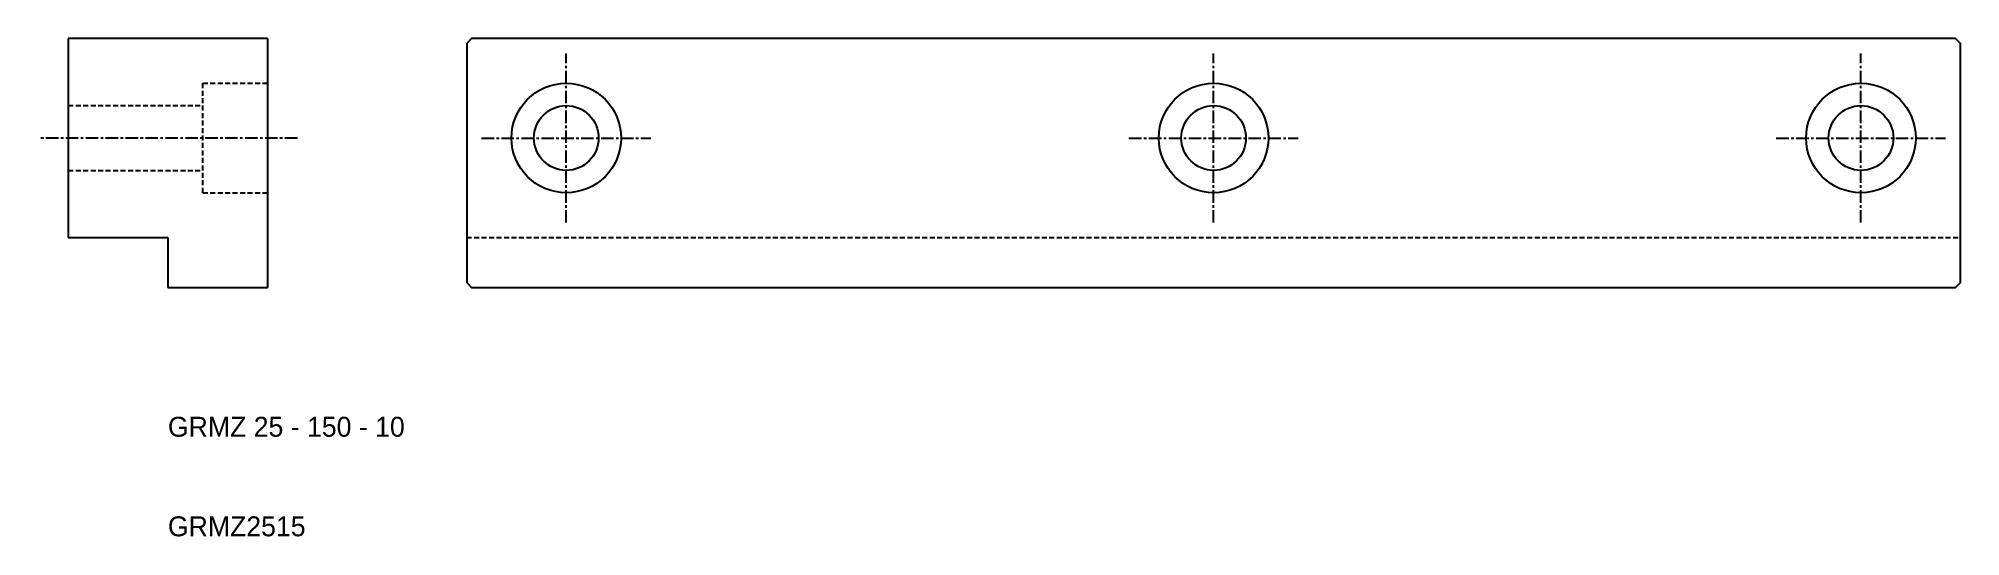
# Model space of a CAD drawing. Extents: x -3 to 190, y 10 to 60.
import ezdxf

# ---------------------------------------------------------------- set-up
doc = ezdxf.new("R2010")
doc.units = 0
doc.linetypes.add('CENTER', pattern=[2, 1.25, -0.25, 0.25, -0.25])
doc.linetypes.add('DASHED', pattern=[0.75, 0.5, -0.25])
doc.layers.get('0').update_dxf_attribs({"linetype": 'CONTINUOUS'})
doc.layers.add('CENTER', color=1, linetype='CENTER')

msp = doc.modelspace()

# ---------------------------------------------------------------- linework, layer by layer
at = {"color": 7, "linetype": 'CONTINUOUS'}
for p, q in [((0, 60), (0, 40)), ((20, 60), (0, 60)), ((20, 60), (20, 35)), ((0, 40), (10, 40)), ((10, 40), (10, 35)), ((10, 35), (20, 35))]:
    msp.add_line(p, q, dxfattribs=at)
at = {"color": 3, "linetype": 'DASHED'}
for p, q in [((13.5, 55.5), (20, 55.5)), ((13.5, 44.5), (13.5, 55.5)), ((0, 53.25), (13.5, 53.25)), ((0, 46.75), (13.5, 46.75)), ((13.5, 44.5), (20, 44.5)), ((40, 40), (190, 40))]:
    msp.add_line(p, q, dxfattribs=at)
at = {"color": 7, "linetype": 'CONTINUOUS'}
msp.add_lwpolyline([(40.5, 35), (189.5, 35), (190, 35.5), (190, 59.5), (189.5, 60), (40.5, 60), (40, 59.5), (40, 35.5)], close=True, dxfattribs=at)
for centre, radius in [((50, 50), 5.5), ((115, 50), 5.5), ((180, 50), 5.5), ((50, 50), 3.25), ((115, 50), 3.25), ((180, 50), 3.25)]:
    msp.add_circle(centre, radius, dxfattribs=at)
at = {"layer": 'CENTER', "color": 1, "linetype": 'CENTER'}
for p, q in [((50, 41.5), (50, 58.5)), ((115, 41.5), (115, 58.5)), ((180, 41.5), (180, 58.5)), ((23, 50), (-3, 50)), ((41.5, 50), (58.5, 50)), ((106.5, 50), (123.5, 50)), ((171.5, 50), (188.5, 50))]:
    msp.add_line(p, q, dxfattribs=at)

# ---------------------------------------------------------------- texts
at = {"color": 7, "linetype": 'CONTINUOUS'}
for s, p in [('GRMZ 25 - 150 - 10', (10, 20)), ('GRMZ2515', (10, 10))]:
    msp.add_text(s, height=2, dxfattribs=at).set_placement(p)

doc.saveas('drawing.dxf')
